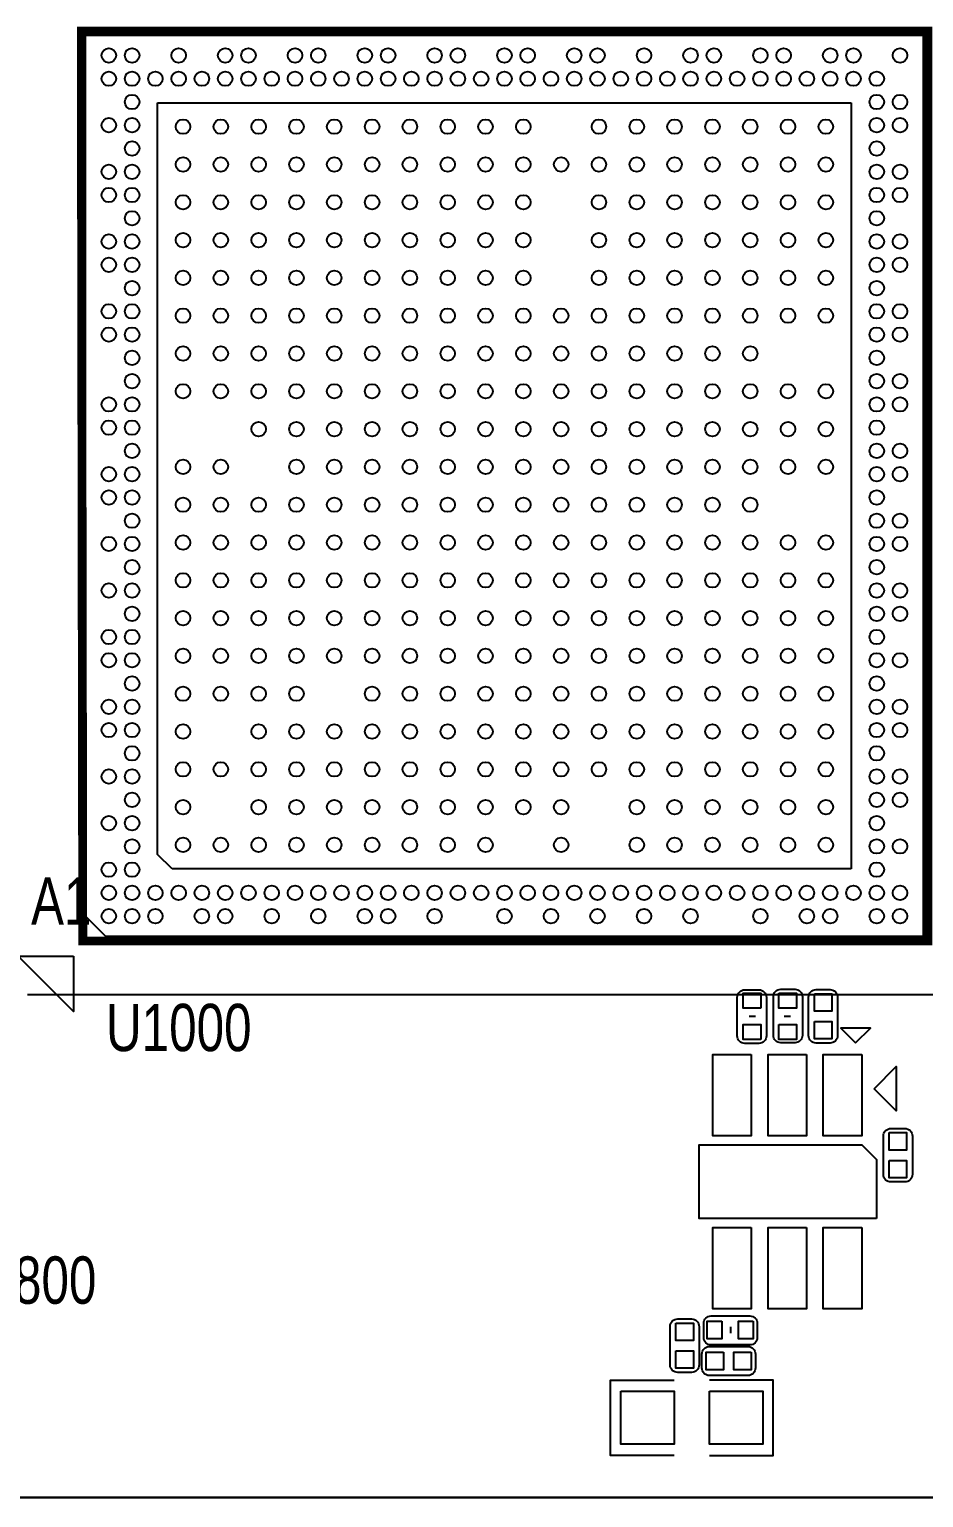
# Model space of a CAD drawing. Extents: x -3.5 to 51.5, y -3.5 to 36.5.
# Drawn here: x 15.97 to 31.35, y -3.5 to 21.75 of the extents above; entities that cross this region are included whole.
import ezdxf

# ---------------------------------------------------------------- set-up
doc = ezdxf.new("R2010")
doc.units = 0
for name, color, linetype in [('BG_OUTLINE', 1, 'CONTINUOUS'), ('BG_SILKSCREEN_TOP', 142, 'CONTINUOUS'), ('PG_SILKSCREEN_TOP', 2, 'CONTINUOUS'), ('PIN_TOP', 3, 'CONTINUOUS')]:
    doc.layers.add(name, color=color, linetype=linetype)

msp = doc.modelspace()

# ---------------------------------------------------------------- linework, layer by layer
at = {"layer": 'BG_OUTLINE'}
msp.add_lwpolyline([(47.99965, 36.499038), (-0.000254, 36.499038, 0.414214), (-3.50012, 32.999172), (-3.50012, -0.000762, 0.414235), (-0.000254, -3.500882), (47.99965, -3.500882, 0.414255), (51.49977, -0.000762), (51.49977, 32.999172, 0.414233)], format="xyb", close=True, dxfattribs=at)
msp.add_lwpolyline([(51.49977, 32.999172), (51.49977, -0.000762, -0.414255), (47.99965, -3.500882), (-0.000254, -3.500882, -0.414235), (-3.50012, -0.000762)], format="xyb", dxfattribs=at)
at = {"layer": 'BG_SILKSCREEN_TOP', "const_width": 0.1524}
msp.add_lwpolyline([(16.8656, 21.717), (31.4198, 21.717), (31.4198, 6.0706), (16.891, 6.0706), (16.8656, 21.717)], dxfattribs=at)
at = {"layer": 'BG_SILKSCREEN_TOP'}
for points in [[(16.73352, 5.81152), (16.73352, 4.85648), (15.77848, 5.81152)], [(30.4927, 3.5306), (30.8737, 3.9116), (30.8737, 3.1496)]]:
    msp.add_lwpolyline(points, close=True, dxfattribs=at)
at = {"layer": 'PG_SILKSCREEN_TOP'}
for points in [[(16.93926, 6.49732), (16.93926, 21.647404)], [(16.93926, 21.647404), (31.339028, 21.647404)], [(31.339028, 21.647404), (31.339028, 6.147308)], [(18.176494, 7.559802), (18.176748, 20.484846)], [(18.176748, 20.484846), (30.10154, 20.484846)], [(30.10154, 20.484846), (30.10154, 7.309866)], [(18.426684, 7.309866), (18.176494, 7.559802)], [(30.10154, 7.309866), (18.426684, 7.309866)], [(17.289018, 6.147308), (16.93926, 6.49732)], [(31.339028, 6.147308), (17.289018, 6.147308)], [(32.339026, 5.147056), (15.939262, 5.147056)], [(28.889198, 5.239766), (29.13507, 5.239766)], [(29.49702, 5.23494), (29.73578, 5.23494)], [(28.45562, 4.77266), (28.3464, 4.77266)], [(28.94838, 4.77774), (29.0576, 4.77774)], [(28.514802, 4.310634), (28.26893, 4.310634)], [(30.782768, 2.846578), (31.021528, 2.846578)], [(30.53461, 1.297178), (27.48661, 1.297178), (27.48661, 2.567178), (30.28061, 2.567178), (30.53461, 2.313178), (30.53461, 1.297178)], [(27.117294, -0.428752), (27.356054, -0.428752)], [(28.485084, -0.502412), (28.485084, -0.748284)], [(28.023058, -0.561594), (28.023058, -0.670814)], [(28.453334, -1.03251), (28.453334, -1.27127)], [(27.055064, -2.774442), (25.962864, -2.774442), (25.962864, -1.479042), (27.055064, -1.479042)], [(27.664664, -2.774442), (28.756864, -2.774442), (28.756864, -1.479042), (27.664664, -1.479042)]]:
    msp.add_lwpolyline(points, dxfattribs=at)
for points in [[(28.14193, 4.437634), (28.14193, 5.103622, -0.414214), (28.26893, 5.230622)], [(28.26893, 5.230622), (28.514802, 5.230622, -0.414214), (28.641802, 5.103622)], [(28.641802, 5.103622), (28.641802, 4.437634, -0.414214), (28.514802, 4.310634)], [(28.762198, 4.446778), (28.762198, 5.112766, -0.414214), (28.889198, 5.239766)], [(29.13507, 5.239766, -0.414214), (29.26207, 5.112766)], [(29.26207, 5.112766), (29.26207, 4.446778, -0.414214), (29.13507, 4.319778)], [(29.36748, 4.445), (29.36748, 5.1054, -0.42804), (29.49702, 5.23494)], [(29.73578, 5.23494, -0.42804), (29.86532, 5.1054)], [(29.86532, 5.1054), (29.86532, 4.445, -0.42804), (29.73578, 4.31546)], [(28.26893, 4.310634, -0.414214), (28.14193, 4.437634)], [(29.13507, 4.319778), (28.889198, 4.319778, -0.414214), (28.762198, 4.446778)], [(29.73578, 4.31546), (29.49702, 4.31546, -0.42804), (29.36748, 4.445)], [(30.653228, 2.056638), (30.653228, 2.717038, -0.42804), (30.782768, 2.846578)], [(31.021528, 2.846578, -0.42804), (31.151068, 2.717038)], [(31.151068, 2.717038), (31.151068, 2.056638, -0.42804), (31.021528, 1.927098)], [(31.021528, 1.927098), (30.782768, 1.927098, -0.42804), (30.653228, 2.056638)], [(26.987754, -1.218692), (26.987754, -0.558292, -0.42804), (27.117294, -0.428752)], [(27.356054, -0.428752, -0.42804), (27.485594, -0.558292)], [(27.565096, -0.748284), (27.565096, -0.502412, -0.414214), (27.692096, -0.375412)], [(27.692096, -0.375412), (28.358084, -0.375412, -0.414214), (28.485084, -0.502412)], [(27.485594, -0.558292), (27.485594, -1.218692, -0.42804), (27.356054, -1.348232)], [(28.358084, -0.875284), (27.692096, -0.875284, -0.414214), (27.565096, -0.748284)], [(28.485084, -0.748284, -0.414214), (28.358084, -0.875284)], [(27.533854, -1.27127), (27.533854, -1.03251, -0.42804), (27.663394, -0.90297)], [(27.663394, -0.90297), (28.323794, -0.90297, -0.42804), (28.453334, -1.03251)], [(27.356054, -1.348232), (27.117294, -1.348232, -0.42804), (26.987754, -1.218692)], [(28.323794, -1.40081), (27.663394, -1.40081, -0.42804), (27.533854, -1.27127)], [(28.453334, -1.27127, -0.42804), (28.323794, -1.40081)]]:
    msp.add_lwpolyline(points, format="xyb", dxfattribs=at)
msp.add_lwpolyline([(30.1752, 4.318), (30.4292, 4.572), (29.9212, 4.572)], close=True, dxfattribs=at)
at = {"layer": 'PIN_TOP'}
for points in [[(28.5496, 4.918202), (28.2448, 4.918202), (28.2448, 5.172202), (28.5496, 5.172202)], [(28.8544, 5.172202), (29.1592, 5.172202), (29.1592, 4.918202), (28.8544, 4.918202)], [(29.46654, 5.16382), (29.76626, 5.16382), (29.76626, 4.8641), (29.46654, 4.8641)], [(28.5496, 4.378198), (28.2448, 4.378198), (28.2448, 4.632198), (28.5496, 4.632198)], [(28.8544, 4.632198), (29.1592, 4.632198), (29.1592, 4.378198), (28.8544, 4.378198)], [(29.46654, 4.6863), (29.76626, 4.6863), (29.76626, 4.38658), (29.46654, 4.38658)], [(28.38069, 4.116578), (28.38069, 2.719578), (27.72029, 2.719578), (27.72029, 4.116578)], [(29.33065, 4.116578), (29.33065, 2.719578), (28.67025, 2.719578), (28.67025, 4.116578)], [(30.28061, 4.116578), (30.28061, 2.719578), (29.62021, 2.719578), (29.62021, 4.116578)], [(30.752288, 2.775458), (31.052008, 2.775458), (31.052008, 2.475738), (30.752288, 2.475738)], [(30.752288, 2.297938), (31.052008, 2.297938), (31.052008, 1.998218), (30.752288, 1.998218)], [(28.38069, 1.144778), (28.38069, -0.252222), (27.72029, -0.252222), (27.72029, 1.144778)], [(29.33065, 1.144778), (29.33065, -0.252222), (28.67025, -0.252222), (28.67025, 1.144778)], [(30.28061, 1.144778), (30.28061, -0.252222), (29.62021, -0.252222), (29.62021, 1.144778)], [(27.086814, -0.499872), (27.386534, -0.499872), (27.386534, -0.799592), (27.086814, -0.799592)], [(27.877516, -0.467614), (27.877516, -0.772414), (27.623516, -0.772414), (27.623516, -0.467614)], [(28.41752, -0.467614), (28.41752, -0.772414), (28.16352, -0.772414), (28.16352, -0.467614)], [(27.086814, -0.977392), (27.386534, -0.977392), (27.386534, -1.277112), (27.086814, -1.277112)], [(27.904694, -1.00203), (27.904694, -1.30175), (27.604974, -1.30175), (27.604974, -1.00203)], [(28.382214, -1.00203), (28.382214, -1.30175), (28.082494, -1.30175), (28.082494, -1.00203)], [(26.140664, -1.669542), (27.055064, -1.669542), (27.055064, -2.583942), (26.140664, -2.583942)], [(27.664664, -1.669542), (28.579064, -1.669542), (28.579064, -2.583942), (27.664664, -2.583942)]]:
    msp.add_lwpolyline(points, close=True, dxfattribs=at)
for centre in [(17.339056, 21.297392), (17.739106, 21.297392), (18.539206, 21.297392), (19.339052, 21.297392), (19.739102, 21.297392), (20.539202, 21.297392), (20.939252, 21.297392), (21.739098, 21.297392), (22.139148, 21.297392), (22.939248, 21.297392), (23.339044, 21.297392), (24.139144, 21.297392), (24.539194, 21.297392), (25.33904, 21.297392), (25.73909, 21.297392), (26.53919, 21.297392), (27.339036, 21.297392), (27.739086, 21.297392), (28.539186, 21.297392), (28.939236, 21.297392), (29.739082, 21.297392), (30.139132, 21.297392), (30.939232, 21.297392), (17.339056, 20.897342), (17.739106, 20.897342), (18.139156, 20.897342), (18.539206, 20.897342), (18.939256, 20.897342), (19.339052, 20.897342), (19.739102, 20.897342), (20.139152, 20.897342), (20.539202, 20.897342), (20.939252, 20.897342), (21.339048, 20.897342), (21.739098, 20.897342), (22.139148, 20.897342), (22.539198, 20.897342), (22.939248, 20.897342), (23.339044, 20.897342), (23.739094, 20.897342), (24.139144, 20.897342), (24.539194, 20.897342), (24.939244, 20.897342), (25.33904, 20.897342), (25.73909, 20.897342), (26.13914, 20.897342), (26.53919, 20.897342), (26.93924, 20.897342), (27.339036, 20.897342), (27.739086, 20.897342), (28.139136, 20.897342), (28.539186, 20.897342), (28.939236, 20.897342), (29.339032, 20.897342), (29.739082, 20.897342), (30.139132, 20.897342), (30.539182, 20.897342), (17.739106, 20.497292), (30.539182, 20.497292), (30.939232, 20.497292), (17.339056, 20.097242), (17.739106, 20.097242), (30.539182, 20.097242), (30.939232, 20.097242), (18.614136, 20.07235), (19.264122, 20.07235), (19.914108, 20.07235), (20.564094, 20.07235), (21.21408, 20.07235), (21.864066, 20.07235), (22.514052, 20.07235), (23.164038, 20.07235), (23.814024, 20.07235), (24.464264, 20.07235), (25.764236, 20.07235), (26.414222, 20.07235), (27.064208, 20.07235), (27.714194, 20.07235), (28.36418, 20.07235), (29.014166, 20.07235), (29.664152, 20.07235), (17.739106, 19.697446), (30.539182, 19.697446), (18.614136, 19.422364), (19.264122, 19.422364), (19.914108, 19.422364), (20.564094, 19.422364), (21.21408, 19.422364), (21.864066, 19.422364), (22.514052, 19.422364), (23.164038, 19.422364), (23.814024, 19.422364), (24.464264, 19.422364), (25.11425, 19.422364), (25.764236, 19.422364), (26.414222, 19.422364), (27.064208, 19.422364), (27.714194, 19.422364), (28.36418, 19.422364), (29.014166, 19.422364), (29.664152, 19.422364), (17.339056, 19.297396), (17.739106, 19.297396), (30.539182, 19.297396), (30.939232, 19.297396), (17.339056, 18.897346), (17.739106, 18.897346), (30.539182, 18.897346), (30.939232, 18.897346), (18.614136, 18.772378), (19.264122, 18.772378), (19.914108, 18.772378), (20.564094, 18.772378), (21.21408, 18.772378), (21.864066, 18.772378), (22.514052, 18.772378), (23.164038, 18.772378), (23.814024, 18.772378), (24.464264, 18.772378), (25.764236, 18.772378), (26.414222, 18.772378), (27.064208, 18.772378), (27.714194, 18.772378), (28.36418, 18.772378), (29.014166, 18.772378), (29.664152, 18.772378), (17.739106, 18.497296), (30.539182, 18.497296), (17.339056, 18.097246), (17.739106, 18.097246), (18.614136, 18.122392), (19.264122, 18.122392), (19.914108, 18.122392), (20.564094, 18.122392), (21.21408, 18.122392), (21.864066, 18.122392), (22.514052, 18.122392), (23.164038, 18.122392), (23.814024, 18.122392), (24.464264, 18.122392), (25.764236, 18.122392), (26.414222, 18.122392), (27.064208, 18.122392), (27.714194, 18.122392), (28.36418, 18.122392), (29.014166, 18.122392), (29.664152, 18.122392), (30.539182, 18.097246), (30.939232, 18.097246), (17.339056, 17.69745), (17.739106, 17.69745), (30.539182, 17.69745), (30.939232, 17.69745), (17.739106, 17.2974), (18.614136, 17.472406), (19.264122, 17.472406), (19.914108, 17.472406), (20.564094, 17.472406), (21.21408, 17.472406), (21.864066, 17.472406), (22.514052, 17.472406), (23.164038, 17.472406), (23.814024, 17.472406), (24.464264, 17.472406), (25.764236, 17.472406), (26.414222, 17.472406), (27.064208, 17.472406), (27.714194, 17.472406), (28.36418, 17.472406), (29.014166, 17.472406), (29.664152, 17.472406), (30.539182, 17.2974), (17.339056, 16.89735), (17.739106, 16.89735), (18.614136, 16.82242), (19.264122, 16.82242), (19.914108, 16.82242), (20.564094, 16.82242), (21.21408, 16.82242), (21.864066, 16.82242), (22.514052, 16.82242), (23.164038, 16.82242), (23.814024, 16.82242), (24.464264, 16.82242), (25.11425, 16.82242), (25.764236, 16.82242), (26.414222, 16.82242), (27.064208, 16.82242), (27.714194, 16.82242), (28.36418, 16.82242), (29.014166, 16.82242), (29.664152, 16.82242), (30.539182, 16.89735), (30.939232, 16.89735), (17.339056, 16.4973), (17.739106, 16.4973), (30.539182, 16.4973), (30.939232, 16.4973), (17.739106, 16.09725), (18.614136, 16.172434), (19.264122, 16.172434), (19.914108, 16.172434), (20.564094, 16.172434), (21.21408, 16.172434), (21.864066, 16.172434), (22.514052, 16.172434), (23.164038, 16.172434), (23.814024, 16.172434), (24.464264, 16.172434), (25.11425, 16.172434), (25.764236, 16.172434), (26.414222, 16.172434), (27.064208, 16.172434), (27.714194, 16.172434), (28.36418, 16.172434), (30.539182, 16.09725), (17.739106, 15.697454), (30.539182, 15.697454), (30.939232, 15.697454), (17.339056, 15.297404), (17.739106, 15.297404), (18.614136, 15.522448), (19.264122, 15.522448), (19.914108, 15.522448), (20.564094, 15.522448), (21.21408, 15.522448), (21.864066, 15.522448), (22.514052, 15.522448), (23.164038, 15.522448), (23.814024, 15.522448), (24.464264, 15.522448), (25.11425, 15.522448), (25.764236, 15.522448), (26.414222, 15.522448), (27.064208, 15.522448), (27.714194, 15.522448), (28.36418, 15.522448), (29.014166, 15.522448), (29.664152, 15.522448), (30.539182, 15.297404), (30.939232, 15.297404), (17.339056, 14.897354), (17.739106, 14.897354), (19.914108, 14.872462), (20.564094, 14.872462), (21.21408, 14.872462), (21.864066, 14.872462), (22.514052, 14.872462), (23.164038, 14.872462), (23.814024, 14.872462), (24.464264, 14.872462), (25.11425, 14.872462), (25.764236, 14.872462), (26.414222, 14.872462), (27.064208, 14.872462), (27.714194, 14.872462), (28.36418, 14.872462), (29.014166, 14.872462), (29.664152, 14.872462), (30.539182, 14.897354), (17.739106, 14.497304), (30.539182, 14.497304), (30.939232, 14.497304), (17.339056, 14.097254), (17.739106, 14.097254), (18.614136, 14.222476), (19.264122, 14.222476), (20.564094, 14.222476), (21.21408, 14.222476), (21.864066, 14.222476), (22.514052, 14.222476), (23.164038, 14.222476), (23.814024, 14.222476), (24.464264, 14.222476), (25.11425, 14.222476), (25.764236, 14.222476), (26.414222, 14.222476), (27.064208, 14.222476), (27.714194, 14.222476), (28.36418, 14.222476), (29.014166, 14.222476), (29.664152, 14.222476), (30.539182, 14.097254), (30.939232, 14.097254), (17.339056, 13.697458), (17.739106, 13.697458), (18.614136, 13.572236), (19.264122, 13.572236), (19.914108, 13.572236), (20.564094, 13.572236), (21.21408, 13.572236), (21.864066, 13.572236), (22.514052, 13.572236), (23.164038, 13.572236), (23.814024, 13.572236), (24.464264, 13.572236), (25.11425, 13.572236), (25.764236, 13.572236), (26.414222, 13.572236), (27.064208, 13.572236), (27.714194, 13.572236), (28.36418, 13.572236), (30.539182, 13.697458), (17.739106, 13.297408), (30.539182, 13.297408), (30.939232, 13.297408), (17.339056, 12.897358), (17.739106, 12.897358), (18.614136, 12.92225), (19.264122, 12.92225), (19.914108, 12.92225), (20.564094, 12.92225), (21.21408, 12.92225), (21.864066, 12.92225), (22.514052, 12.92225), (23.164038, 12.92225), (23.814024, 12.92225), (24.464264, 12.92225), (25.11425, 12.92225), (25.764236, 12.92225), (26.414222, 12.92225), (27.064208, 12.92225), (27.714194, 12.92225), (28.36418, 12.92225), (29.014166, 12.92225), (29.664152, 12.92225), (30.539182, 12.897358), (30.939232, 12.897358), (17.739106, 12.497308), (18.614136, 12.272264), (19.264122, 12.272264), (19.914108, 12.272264), (20.564094, 12.272264), (21.21408, 12.272264), (21.864066, 12.272264), (22.514052, 12.272264), (23.164038, 12.272264), (23.814024, 12.272264), (24.464264, 12.272264), (25.11425, 12.272264), (25.764236, 12.272264), (26.414222, 12.272264), (27.064208, 12.272264), (27.714194, 12.272264), (28.36418, 12.272264), (29.014166, 12.272264), (29.664152, 12.272264), (30.539182, 12.497308), (17.339056, 12.097258), (17.739106, 12.097258), (30.539182, 12.097258), (30.939232, 12.097258), (17.739106, 11.697462), (18.614136, 11.622278), (19.264122, 11.622278), (19.914108, 11.622278), (20.564094, 11.622278), (21.21408, 11.622278), (21.864066, 11.622278), (22.514052, 11.622278), (23.164038, 11.622278), (23.814024, 11.622278), (24.464264, 11.622278), (25.11425, 11.622278), (25.764236, 11.622278), (26.414222, 11.622278), (27.064208, 11.622278), (27.714194, 11.622278), (28.36418, 11.622278), (29.014166, 11.622278), (29.664152, 11.622278), (30.539182, 11.697462), (30.939232, 11.697462), (17.339056, 11.297412), (17.739106, 11.297412), (30.539182, 11.297412), (17.339056, 10.897362), (17.739106, 10.897362), (18.614136, 10.972292), (19.264122, 10.972292), (19.914108, 10.972292), (20.564094, 10.972292), (21.21408, 10.972292), (21.864066, 10.972292), (22.514052, 10.972292), (23.164038, 10.972292), (23.814024, 10.972292), (24.464264, 10.972292), (25.11425, 10.972292), (25.764236, 10.972292), (26.414222, 10.972292), (27.064208, 10.972292), (27.714194, 10.972292), (28.36418, 10.972292), (29.014166, 10.972292), (29.664152, 10.972292), (30.539182, 10.897362), (30.939232, 10.897362), (17.739106, 10.497312), (30.539182, 10.497312), (18.614136, 10.322306), (19.264122, 10.322306), (19.914108, 10.322306), (20.564094, 10.322306), (21.864066, 10.322306), (22.514052, 10.322306), (23.164038, 10.322306), (23.814024, 10.322306), (24.464264, 10.322306), (25.11425, 10.322306), (25.764236, 10.322306), (26.414222, 10.322306), (27.064208, 10.322306), (27.714194, 10.322306), (28.36418, 10.322306), (29.014166, 10.322306), (29.664152, 10.322306), (17.339056, 10.097262), (17.739106, 10.097262), (30.539182, 10.097262), (30.939232, 10.097262), (17.339056, 9.697466), (17.739106, 9.697466), (18.614136, 9.67232), (19.914108, 9.67232), (20.564094, 9.67232), (21.21408, 9.67232), (21.864066, 9.67232), (22.514052, 9.67232), (23.164038, 9.67232), (23.814024, 9.67232), (24.464264, 9.67232), (25.11425, 9.67232), (25.764236, 9.67232), (26.414222, 9.67232), (27.064208, 9.67232), (27.714194, 9.67232), (28.36418, 9.67232), (29.014166, 9.67232), (29.664152, 9.67232), (30.539182, 9.697466), (30.939232, 9.697466), (17.739106, 9.297416), (30.539182, 9.297416), (18.614136, 9.022334), (19.264122, 9.022334), (19.914108, 9.022334), (20.564094, 9.022334), (21.21408, 9.022334), (21.864066, 9.022334), (22.514052, 9.022334), (23.164038, 9.022334), (23.814024, 9.022334), (24.464264, 9.022334), (25.11425, 9.022334), (25.764236, 9.022334), (26.414222, 9.022334), (27.064208, 9.022334), (27.714194, 9.022334), (28.36418, 9.022334), (29.014166, 9.022334), (29.664152, 9.022334), (17.339056, 8.897366), (17.739106, 8.897366), (30.539182, 8.897366), (30.939232, 8.897366), (17.739106, 8.497316), (30.539182, 8.497316), (30.939232, 8.497316), (18.614136, 8.372348), (19.914108, 8.372348), (20.564094, 8.372348), (21.21408, 8.372348), (21.864066, 8.372348), (22.514052, 8.372348), (23.164038, 8.372348), (23.814024, 8.372348), (24.464264, 8.372348), (25.11425, 8.372348), (26.414222, 8.372348), (27.064208, 8.372348), (27.714194, 8.372348), (28.36418, 8.372348), (29.014166, 8.372348), (29.664152, 8.372348), (17.339056, 8.097266), (17.739106, 8.097266), (30.539182, 8.097266), (18.614136, 7.722362), (19.264122, 7.722362), (19.914108, 7.722362), (20.564094, 7.722362), (21.21408, 7.722362), (21.864066, 7.722362), (22.514052, 7.722362), (23.164038, 7.722362), (23.814024, 7.722362), (25.11425, 7.722362), (26.414222, 7.722362), (27.064208, 7.722362), (27.714194, 7.722362), (28.36418, 7.722362), (29.014166, 7.722362), (29.664152, 7.722362), (17.739106, 7.69747), (30.539182, 7.69747), (30.939232, 7.69747), (17.339056, 7.29742), (17.739106, 7.29742), (30.539182, 7.29742), (17.339056, 6.89737), (17.739106, 6.89737), (18.139156, 6.89737), (18.539206, 6.89737), (18.939256, 6.89737), (19.339052, 6.89737), (19.739102, 6.89737), (20.139152, 6.89737), (20.539202, 6.89737), (20.939252, 6.89737), (21.339048, 6.89737), (21.739098, 6.89737), (22.139148, 6.89737), (22.539198, 6.89737), (22.939248, 6.89737), (23.339044, 6.89737), (23.739094, 6.89737), (24.139144, 6.89737), (24.539194, 6.89737), (24.939244, 6.89737), (25.33904, 6.89737), (25.73909, 6.89737), (26.13914, 6.89737), (26.53919, 6.89737), (26.93924, 6.89737), (27.339036, 6.89737), (27.739086, 6.89737), (28.139136, 6.89737), (28.539186, 6.89737), (28.939236, 6.89737), (29.339032, 6.89737), (29.739082, 6.89737), (30.139132, 6.89737), (30.539182, 6.89737), (30.939232, 6.89737), (17.339056, 6.49732), (17.739106, 6.49732), (18.139156, 6.49732), (18.939256, 6.49732), (19.339052, 6.49732), (20.139152, 6.49732), (20.939252, 6.49732), (21.739098, 6.49732), (22.139148, 6.49732), (22.939248, 6.49732), (24.139144, 6.49732), (24.939244, 6.49732), (25.73909, 6.49732), (26.53919, 6.49732), (27.339036, 6.49732), (28.539186, 6.49732), (29.339032, 6.49732), (29.739082, 6.49732), (30.539182, 6.49732), (30.939232, 6.49732)]:
    msp.add_circle(centre, 0.124968, dxfattribs=at)

# ---------------------------------------------------------------- texts
at = {"layer": 'BG_SILKSCREEN_TOP', "width": 0.78125}
for s, p in [('U1000', (17.290288, 4.176776)), ('U3800', (14.623288, -0.166624))]:
    msp.add_text(s, height=0.8128, dxfattribs=at).set_placement(p)
at = {"layer": 'PG_SILKSCREEN_TOP', "width": 0.78125}
msp.add_text('A1', height=0.8128, dxfattribs=at).set_placement((16.002, 6.35))

doc.saveas('drawing.dxf')
